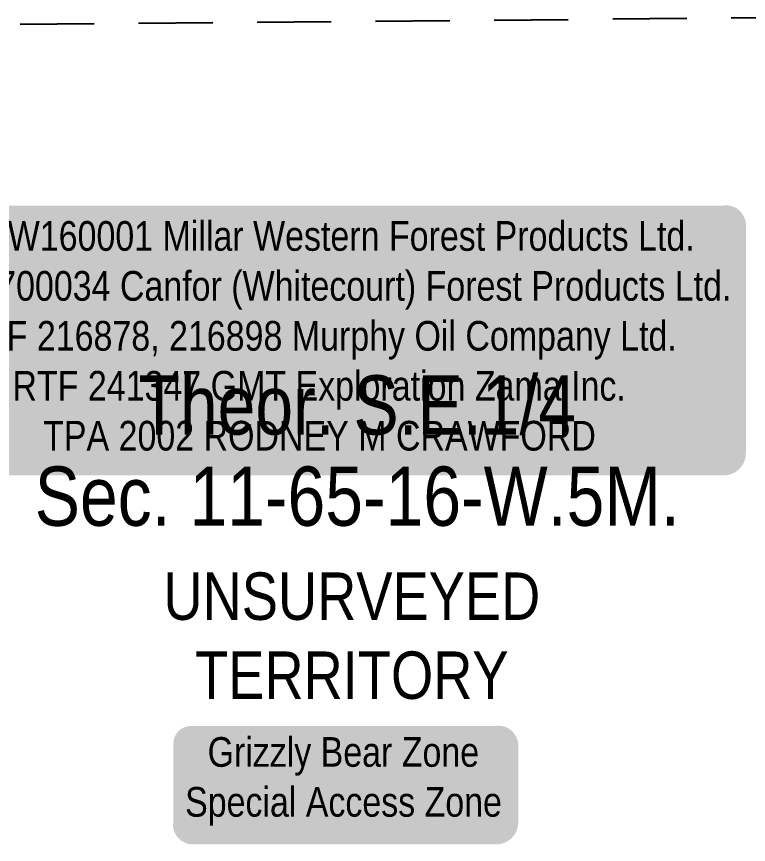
# Model space of a CAD drawing. Extents: x 538089 to 546766, y 6046620 to 6052605.
# Drawn here: x 545236.8 to 545483.8, y 6051007.9 to 6051287.2 of the extents above; entities that cross this region are included whole.
import ezdxf
from ezdxf.enums import TextEntityAlignment as Align

# ---------------------------------------------------------------- set-up
doc = ezdxf.new("R2010")
doc.units = 0
doc.header["$LTSCALE"] = 5
doc.linetypes.add('foc-LSD', pattern=[8, 5, -3])
for name, color, linetype in [('AS-SURFACE IMPACT', 7, 'Continuous'), ('AS-WILDLIFE-BLOCK', 131, 'Continuous'), ('C-SYMBOL', 7, 'Continuous'), ('L-SECTION-LSD', 7, 'foc-LSD'), ('L-UNS-T', 3, 'Continuous')]:
    doc.layers.add(name, color=color, linetype=linetype)
doc.styles.add('175L', font='ARIALN.TTF', dxfattribs={"height": 20})
doc.styles.add('80', font='ARIALN.TTF', dxfattribs={"height": 10})
doc.styles.add('80L', font='ARIALN.TTF', dxfattribs={"height": 10})

# ---------------------------------------------------------------- blocks, each defined once
blk = doc.blocks.new('*U502')
h = blk.add_hatch(color=255)
edge = h.paths.add_edge_path()
edge.add_line((-51.5, -20), (51.5, -20))
edge.add_arc((51.5, -14), 6, 270, 360)
edge.add_line((57.5, -14), (57.5, 12.5))
edge.add_arc((51.5, 12.5), 6, 0, 90)
edge.add_line((51.5, 18.5), (-51.5, 18.5))
edge.add_arc((-51.5, 12.5), 6, 90, 180)
edge.add_line((-57.5, 12.5), (-57.5, -14))
edge.add_arc((-51.5, -14), 6, 180, 270)
at = {"color": 131, "flags": 128}
blk.add_lwpolyline([(-51.5, -20, 3, 3, 0), (51.5, -20, 3, 3, 0.414214), (57.5, -14, 3, 3, 0), (57.5, 12.5, 3, 0, 0.414214), (51.5, 18.5, 0, 0, 0), (-51.5, 18.5, 0, 0, 0.414214), (-57.5, 12.5, 0, 0, 0), (-57.5, -14, 0, 3, 0.414214)], format="xyseb", close=True, dxfattribs=at)
at = {"color": 131, "style": '80'}
blk.add_attdef('ENTER_TEXT_001', (-35.99, -5), '', height=10, dxfattribs=at)
blk = doc.blocks.new('*U513')
h = blk.add_hatch(color=255)
edge = h.paths.add_edge_path()
edge.add_line((-136.5, -45.5), (136.5, -45.5))
edge.add_arc((136.5, -39.5), 6, 270, 360)
edge.add_line((142.5, -39.5), (142.5, 38))
edge.add_arc((136.5, 38), 6, 0, 90)
edge.add_line((136.5, 44), (-136.5, 44))
edge.add_arc((-136.5, 38), 6, 90, 180)
edge.add_line((-142.5, 38), (-142.5, -39.5))
edge.add_arc((-136.5, -39.5), 6, 180, 270)
at = {"color": 44, "flags": 128}
blk.add_lwpolyline([(-136.5, -45.5, 3, 3, 0), (136.5, -45.5, 3, 3, 0.414214), (142.5, -39.5, 3, 3, 0), (142.5, 38, 3, 0, 0.414214), (136.5, 44, 0, 0, 0), (-136.5, 44, 0, 0, 0.414214), (-142.5, 38, 0, 0, 0), (-142.5, -39.5, 0, 3, 0.414214)], format="xyseb", close=True, dxfattribs=at)
at = {"color": 44, "style": '80'}
blk.add_attdef('ENTER_TEXT_001', (-35.99, -5), '', height=10, dxfattribs=at)

msp = doc.modelspace()

# ---------------------------------------------------------------- linework, layer by layer
at = {"layer": 'L-SECTION-LSD'}
msp.add_line((545542.999, 6051287.206), (544739.055, 6051280.142), dxfattribs=at)

# ---------------------------------------------------------------- block references
at = {"layer": 'AS-SURFACE IMPACT'}
ref = msp.add_blockref('*U513', (545338.893, 6051179.409), dxfattribs=dict(at, xscale=1.000506938824607, yscale=1.000506938824607, zscale=1.000506938824607))
ref.add_attrib('ENTER_TEXT_001', 'DTLW160001 Millar Western Forest Products Ltd.', (545212.185, 6051208.176), dxfattribs={"layer": '0', "color": 44, "height": 10.00507, "style": '80'})
ref.add_attrib('ENTER_TEXT_002', 'FMA9700034 Canfor (Whitecourt) Forest Products Ltd.', (545199.703, 6051191.323), dxfattribs={"layer": '0', "color": 44, "height": 10.00507, "style": '80'})
ref.add_attrib('ENTER_TEXT_003', 'RTF 216878, 216898 Murphy Oil Company Ltd.', (545218.204, 6051174.471), dxfattribs={"layer": '0', "color": 44, "height": 10.00507, "style": '80'})
ref.add_attrib('ENTER_TEXT_004', 'RTF 241347 GMT Exploration Zama Inc.', (545235.42, 6051157.618), dxfattribs={"layer": '0', "color": 44, "height": 10.00507, "style": '80'})
ref.add_attrib('ENTER_TEXT_005', 'TPA 2002 RODNEY M CRAWFORD', (545245.776, 6051140.766), dxfattribs={"layer": '0', "color": 44, "height": 10.00507, "style": '80'})
at = {"layer": 'AS-WILDLIFE-BLOCK'}
ref = msp.add_blockref('*U502', (545347.174, 6051029.343), dxfattribs=dict(at, xscale=0.99947887, yscale=0.99947887, zscale=0.99947887))
ref.add_attrib('ENTER_TEXT_001', 'Grizzly Bear Zone', (545301.287, 6051034.063), dxfattribs={"layer": '0', "color": 131, "height": 9.99479, "style": '80'})
ref.add_attrib('ENTER_TEXT_002', 'Special Access Zone', (545293.699, 6051017.227), dxfattribs={"layer": '0', "color": 131, "height": 9.99479, "style": '80'})

# ---------------------------------------------------------------- texts
at = {"layer": 'C-SYMBOL', "color": 3, "style": '175L'}
for s, p in [('Theor. S.E.1/4', (545351.792, 6051140.141)), ('Sec. 11-65-16-W.5M.', (545351.792, 6051109.379))]:
    msp.add_text(s, height=20, dxfattribs=at).set_placement(p, align=Align.BOTTOM_CENTER)
at = {"layer": 'L-UNS-T', "color": 3, "insert": (545349.961, 6051078.185), "char_height": 15.99175, "attachment_point": 5, "style": '80L'}
msp.add_mtext_dynamic_manual_height_columns('UNSURVEYED TERRITORY', width=126.41375, gutter_width=47.5, heights=[0], dxfattribs=at)

doc.saveas('drawing.dxf')
